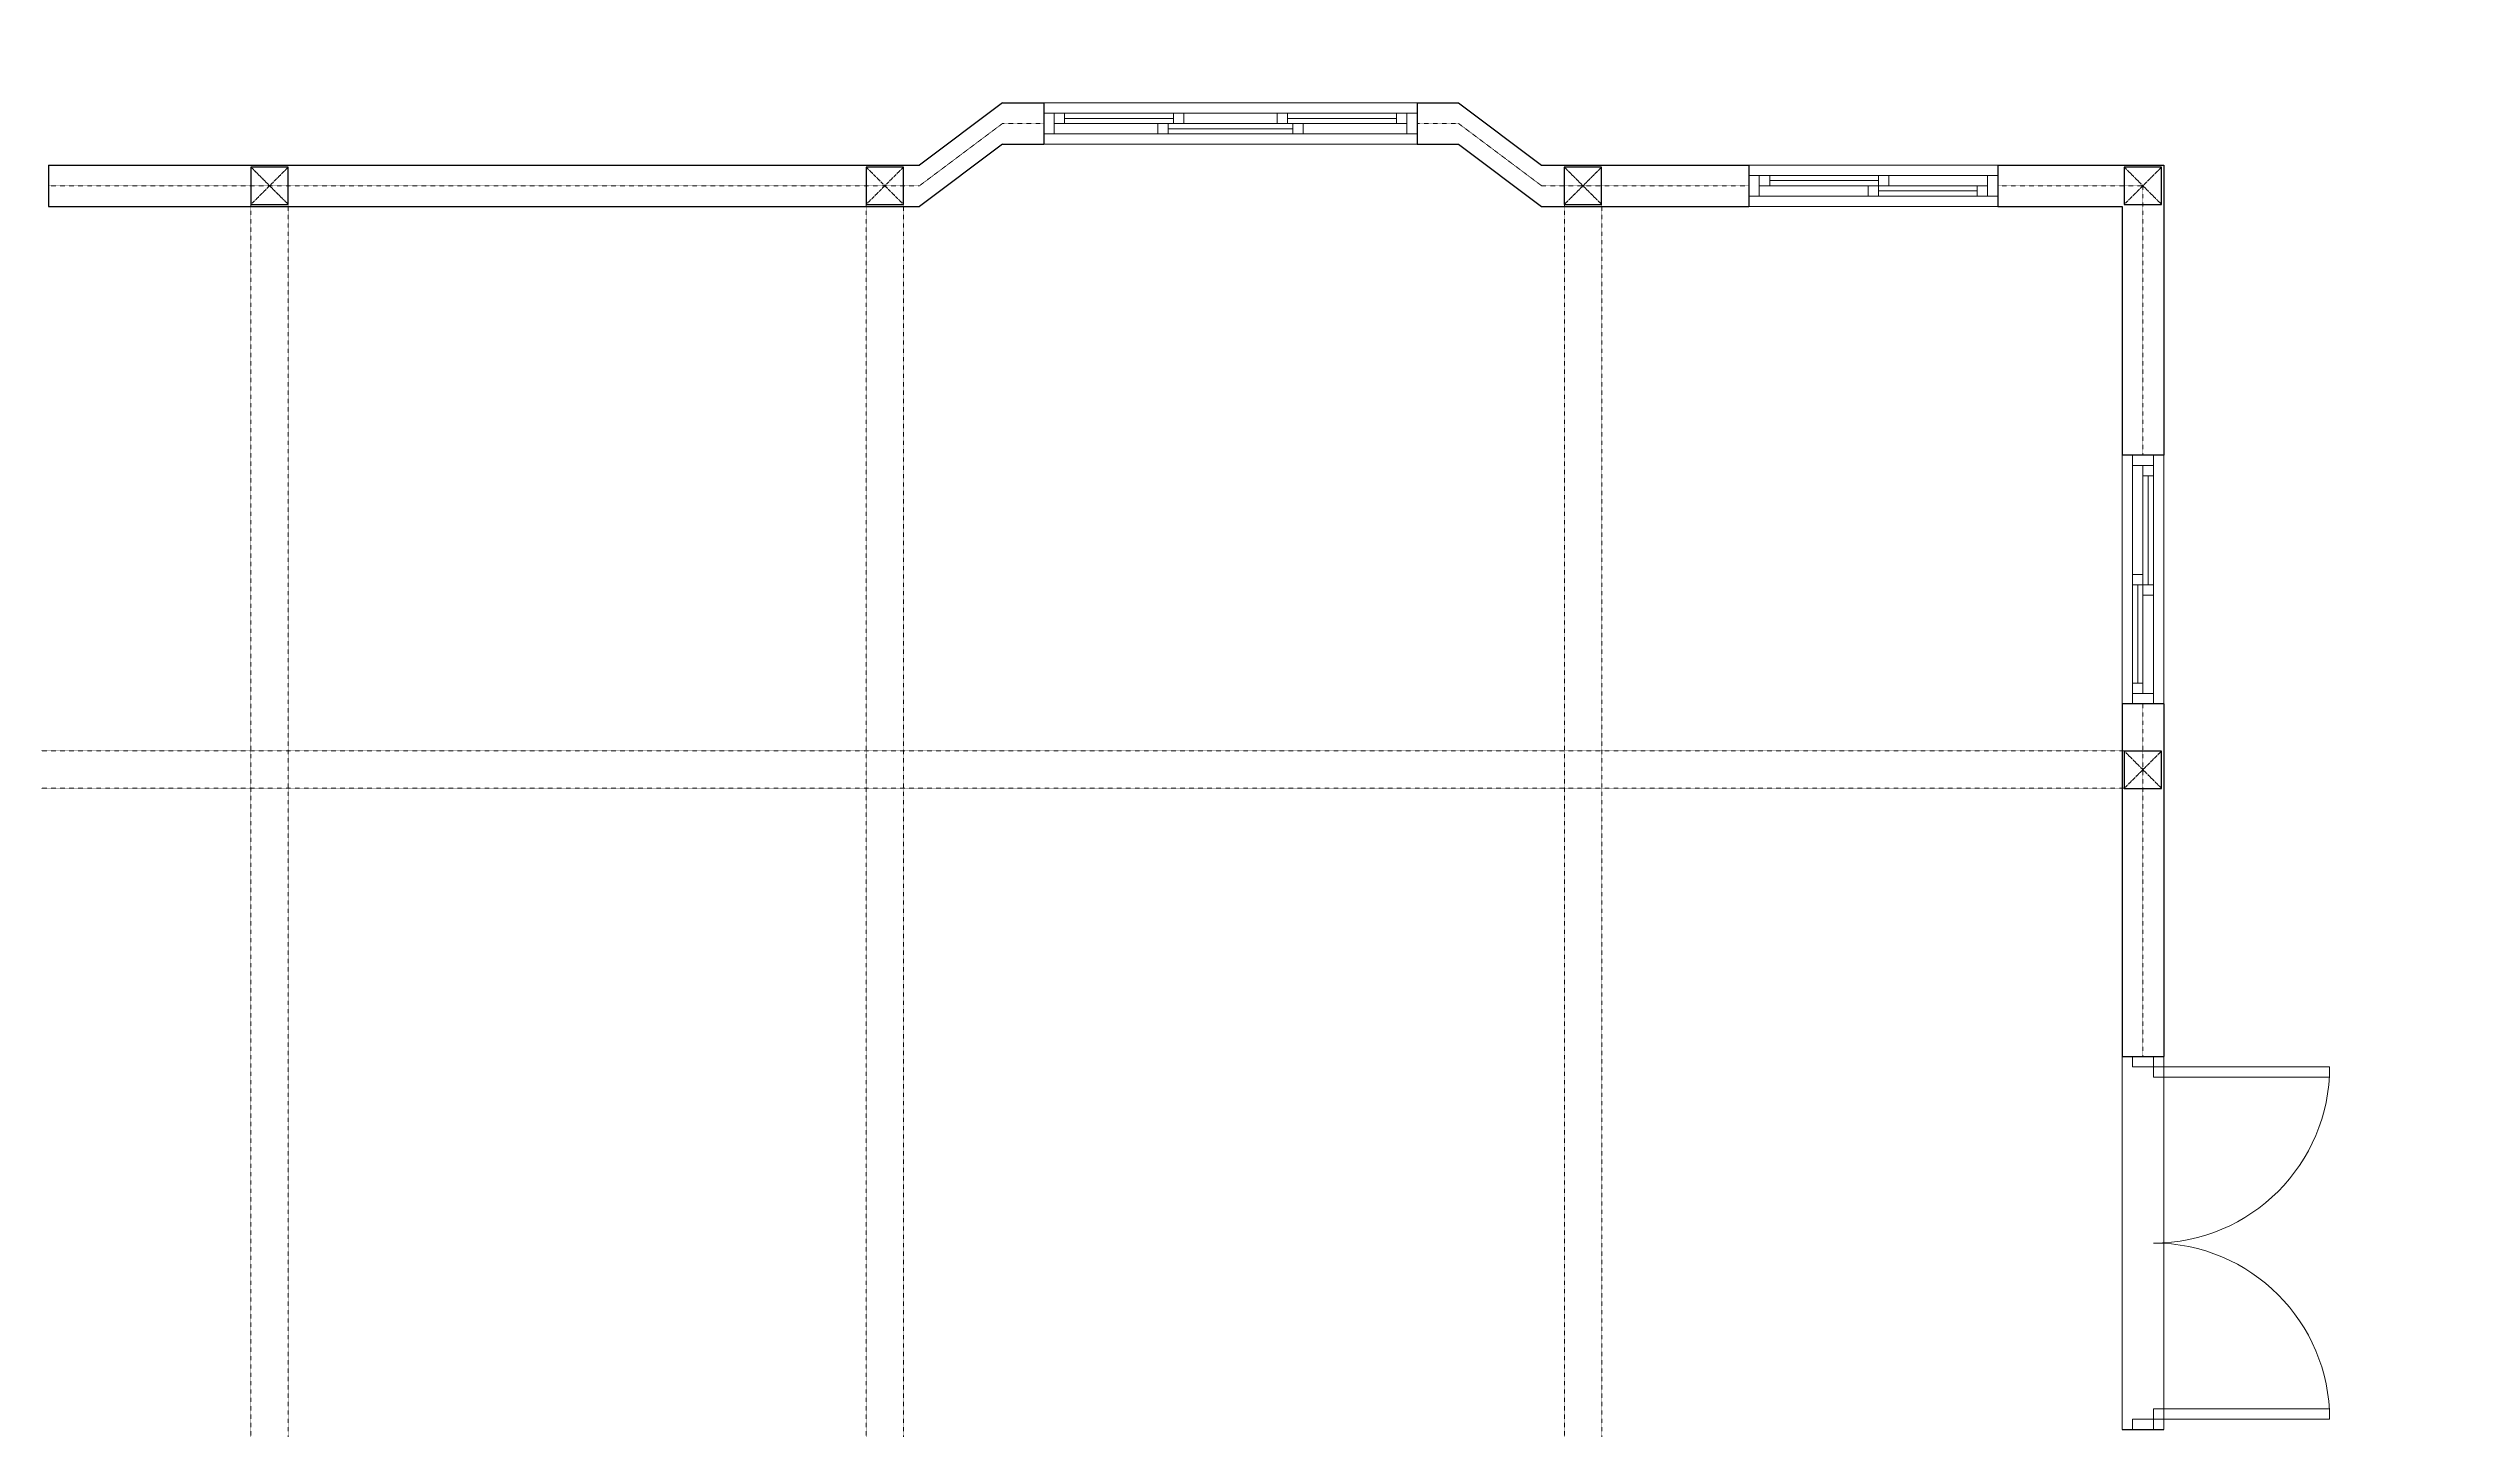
# Model space of a CAD drawing. Header units: millimetres. Extents: x -23978 to 678800, y -72710 to 21371.
# Drawn here: x 615919 to 627603, y -19017 to -12354 of the extents above; entities that cross this region are included whole.
import ezdxf

# ---------------------------------------------------------------- set-up
doc = ezdxf.new("R2010")
doc.units = ezdxf.units.MM
doc.header["$MEASUREMENT"] = 0
doc.linetypes.add('ACAD_ISO03W100', pattern=[30, 12, -18])
doc.linetypes.add('CENTER', pattern=[2, 1.25, -0.25, 0.25, -0.25])
for name, color, linetype, lineweight in [('center', 1, 'CENTER', 5), ('common', 4, 'Continuous', 5), ('Dimension', 3, 'Continuous', 0), ('post', 4, 'Continuous', 30), ('wall section', 6, 'Continuous', 30), ('wall viewline', 6, 'Continuous', 5), ('window', 5, 'Continuous', 5), ('wood', 51, 'Continuous', 9)]:
    doc.layers.add(name, color=color, linetype=linetype, lineweight=lineweight)
doc.styles.get("Standard").update_dxf_attribs({"font": 'arial.ttf'})
doc.dimstyles.new('Dim(h)', dxfattribs={"dimscale": 0.6, "dimtxt": 50, "dimasz": 0.12, "dimexe": 0.1, "dimexo": 0.2, "dimgap": 0.09, "dimtad": 1, "dimdec": 0, "dimzin": 0, "dimdsep": 46, "dimtxsty": 'Standard', "dimcen": 0.09, "dimadec": 0, "dimazin": 0, "dimtfac": 1, "dimtdec": 0, "dimtofl": 0, "dimtmove": 0, "dimatfit": 3, "dimfxl": 0.4, "dimfxlon": 1, "dimtolj": 1, "dimtzin": 0, "dimlwd": -1, "dimarcsym": 0})

# ---------------------------------------------------------------- blocks, each defined once
blk = doc.blocks.new('windows')
at = {"layer": 'wall section', "ltscale": 5}
for p, q in [((0, 200), (0, 0)), ((1200, 200), (1200, 0))]:
    blk.add_line(p, q, dxfattribs=at)
at = {"layer": 'wall viewline', "ltscale": 5}
for p, q in [((0, 200), (1200, 200)), ((0, 0), (1200, 0))]:
    blk.add_line(p, q, dxfattribs=at)
at = {"layer": 'window', "ltscale": 5}
for p, q in [((0, 150), (1200, 150)), ((50, 150), (50, 50)), ((100, 150), (100, 100)), ((625, 125), (100, 125)), ((625, 100), (625, 150)), ((675, 100), (675, 150)), ((1150, 150), (1150, 50)), ((0, 50), (1200, 50)), ((50, 100), (1150, 100)), ((575, 100), (575, 50)), ((625, 100), (625, 50)), ((625, 75), (1100, 75)), ((1100, 100), (1100, 50))]:
    blk.add_line(p, q, dxfattribs=at)
blk = doc.blocks.new('post')
at = {"layer": 'center', "ltscale": 5}
for p, q in [((650619, -25308), (650439, -25488)), ((650439, -25308), (650619, -25488))]:
    blk.add_line(p, q, dxfattribs=at)
at = {"layer": 'post', "ltscale": 5}
for p, q in [((650619, -25308), (650439, -25308)), ((650439, -25308), (650439, -25488)), ((650619, -25488), (650619, -25308)), ((650439, -25488), (650619, -25488))]:
    blk.add_line(p, q, dxfattribs=at)
blk = doc.blocks.new('exterior door')
at = {"layer": 'wall section', "ltscale": 5}
for p, q in [((633000, -23403), (633000, -23603)), ((634800, -23403), (634800, -23603))]:
    blk.add_line(p, q, dxfattribs=at)
at = {"layer": 'wall viewline', "ltscale": 5}
for p, q in [((633000, -23403), (634800, -23403)), ((633000, -23603), (634800, -23603))]:
    blk.add_line(p, q, dxfattribs=at)
at = {"layer": 'wood', "ltscale": 5}
for p, q in [((633000, -23453), (633050, -23453)), ((633050, -23453), (633050, -23553)), ((634750, -23453), (634750, -23553)), ((634750, -23453), (634800, -23453)), ((633000, -23553), (633050, -23553)), ((633050, -23553), (633050, -24403)), ((633100, -23553), (633050, -23553)), ((633100, -24403), (633100, -23553)), ((634700, -24403), (634700, -23553)), ((634750, -23553), (634700, -23553)), ((634750, -23553), (634800, -23553)), ((634750, -23553), (634750, -24403)), ((633050, -24403), (633100, -24403)), ((634750, -24403), (634700, -24403))]:
    blk.add_line(p, q, dxfattribs=at)
for centre, start, end in [((633050, -23553), 270, 360), ((634750, -23553), 180, 270)]:
    blk.add_arc(centre, 850, start, end, dxfattribs=at)
blk = doc.blocks.new('*D169')
at = {"layer": 'Defpoints', "color": 0, "ltscale": 5, "transparency": 16777216}
for p in [(55, 190), (55, 190), (56, 190), (630934, -68240), (630934, -72180), (631711, -72180)]:
    blk.add_point(p, dxfattribs=at)
at = {"layer": 'Dimension', "color": 0, "ltscale": 5, "transparency": 16777216}
for p, q in [((56, 190), (56, 277)), ((56, 190), (56, 190)), ((631711, -68240), (631711, -72180))]:
    blk.add_line(p, q, dxfattribs=at)
at = {"layer": 'Dimension', "color": 0, "lineweight": -2, "ltscale": 5, "transparency": 16777216}
for p, q in [((56, 190), (56, 190)), ((56, 190), (56, 190)), ((631711, -68240), (631711, -68240)), ((631711, -72180), (631711, -72180))]:
    blk.add_line(p, q, dxfattribs=at)
at = {"layer": 'Dimension', "color": 0, "ltscale": 5, "transparency": 16777216}
for points in [[(56, 190), (56, 190), (56, 190)], [(56, 190), (56, 190), (56, 190)], [(631711, -68240), (631711, -68240), (631711, -68240)], [(631711, -72180), (631711, -72180), (631711, -72180)]]:
    blk.add_solid(points, dxfattribs=at)
at = {"layer": 'Dimension', "color": 0, "ltscale": 5, "transparency": 16777216, "char_height": 30, "attachment_point": 5, "rotation": 90}
for s, insert in [('\\A1;1400', (41, 234)), ('\\A1;3940', (631696, -70210))]:
    blk.add_mtext(s, dxfattribs=dict(at, insert=insert))

msp = doc.modelspace()

# ---------------------------------------------------------------- linework, layer by layer
at = {"layer": 'center', "ltscale": 0.03}
for p, q in [((620518.9, -12716.5), (620118.9, -13016.5)), ((620518.9, -12716.5), (620718.9, -12716.5)), ((622518.9, -12716.5), (622718.9, -12716.5)), ((622718.9, -12716.5), (623118.9, -13016.5)), ((615918.9, -13016.5), (620118.9, -13016.5)), ((623118.9, -13016.5), (624118.9, -13016.5)), ((625318.9, -13016.5), (626018.9, -13016.5)), ((626018.9, -13016.5), (626018.9, -14316.5)), ((626018.9, -15516.5), (626018.9, -17216.5))]:
    msp.add_line(p, q, dxfattribs=at)
at = {"layer": 'common', "linetype": 'ACAD_ISO03W100', "ltscale": 0.001}
for p, q in [((616895.5, -13106.5), (616895.5, -21726.5)), ((617075.5, -21726.5), (617075.5, -13106.5)), ((619862.2, -13106.5), (619862.2, -21726.5)), ((620042.2, -21726.5), (620042.2, -13106.5)), ((623228.9, -13106.5), (623228.9, -21726.5)), ((623408.9, -21726.5), (623408.9, -13106.5)), ((614308.9, -15743.2), (625928.9, -15743.2)), ((614308.9, -15923.2), (625928.9, -15923.2))]:
    msp.add_line(p, q, dxfattribs=at)
at = {"layer": 'wall section', "ltscale": 5}
for p, q in [((620518.9, -12616.5), (620118.9, -12916.5)), ((620518.9, -12616.5), (620718.9, -12616.5)), ((620718.9, -12616.5), (620718.9, -12816.5)), ((622518.9, -12616.5), (622718.9, -12616.5)), ((622518.9, -12616.5), (622518.9, -12816.5)), ((622718.9, -12616.5), (623118.9, -12916.5)), ((620518.9, -12816.5), (620118.9, -13116.5)), ((620518.9, -12816.5), (620718.9, -12816.5)), ((622518.9, -12816.5), (622718.9, -12816.5)), ((622718.9, -12816.5), (623118.9, -13116.5)), ((615918.9, -12916.5), (615918.9, -13116.5)), ((615918.9, -12916.5), (620118.9, -12916.5)), ((623118.9, -12916.5), (624118.9, -12916.5)), ((624118.9, -12916.5), (624118.9, -13116.5)), ((625318.9, -12916.5), (625318.9, -13116.5)), ((625318.9, -12916.5), (626118.9, -12916.5)), ((626118.9, -12916.5), (626118.9, -14316.5)), ((615918.9, -13116.5), (620118.9, -13116.5)), ((623118.9, -13116.5), (624118.9, -13116.5)), ((625318.9, -13116.5), (625918.9, -13116.5)), ((625918.9, -13116.5), (625918.9, -14316.5)), ((625918.9, -15516.5), (625918.9, -17216.5)), ((626118.9, -15516.5), (626118.9, -17216.5))]:
    msp.add_line(p, q, dxfattribs=at)
at = {"layer": 'wall viewline', "ltscale": 5}
for p, q in [((620718.9, -12616.5), (622518.9, -12616.5)), ((620718.9, -12816.5), (622518.9, -12816.5))]:
    msp.add_line(p, q, dxfattribs=at)
at = {"layer": 'window', "ltscale": 5}
for p, q in [((620718.9, -12666.5), (622518.9, -12666.5)), ((620768.9, -12666.5), (620768.9, -12766.5)), ((620768.9, -12666.5), (621343.9, -12666.5)), ((620768.9, -12716.5), (622468.9, -12716.5)), ((620818.9, -12666.5), (620818.9, -12716.5)), ((621343.9, -12691.5), (620818.9, -12691.5)), ((621268.9, -12716.5), (621268.9, -12766.5)), ((621318.9, -12716.5), (621318.9, -12766.5)), ((621343.9, -12666.5), (621343.9, -12716.5)), ((621393.9, -12666.5), (621393.9, -12716.5)), ((621843.9, -12666.5), (621843.9, -12716.5)), ((622468.9, -12666.5), (621893.9, -12666.5)), ((621893.9, -12666.5), (621893.9, -12716.5)), ((621893.9, -12691.5), (622418.9, -12691.5)), ((621918.9, -12716.5), (621918.9, -12766.5)), ((621968.9, -12716.5), (621968.9, -12766.5)), ((622418.9, -12666.5), (622418.9, -12716.5)), ((622468.9, -12666.5), (622468.9, -12766.5)), ((620718.9, -12766.5), (622518.9, -12766.5)), ((621318.9, -12741.5), (621918.9, -12741.5))]:
    msp.add_line(p, q, dxfattribs=at)

# ---------------------------------------------------------------- block references
at = {"layer": 'center'}
for p in [(-33543.7, 12381.3), (-30577.1, 12381.3), (-27210.4, 12381.3), (-24510.4, 12381.3), (-24510.4, 12381.3), (-24510.4, 9564.6)]:
    msp.add_blockref('post', p, dxfattribs=at)
at = {"layer": 'wall viewline'}
msp.add_blockref('windows', (624118.9, -13116.5), dxfattribs=at)
for name, p, rotation in [('windows', (625918.9, -14316.5), 270), ('exterior door', (602516.1, -652016.9), 90)]:
    msp.add_blockref(name, p, dxfattribs=dict(at, rotation=rotation))

# ---------------------------------------------------------------- dimensions: what is measured, and where the dimension line sits
at = {"layer": 'Dimension', "ltscale": 5}
dim = msp.add_linear_dim(base=(631711, -72179.8), p1=(630934.4, -68239.8), p2=(630934.4, -72179.8), angle=90, dimstyle='Dim(h)', dxfattribs=at)
dim.commit()
dim.dimension.update_dxf_attribs({"geometry": '*D169', "text_midpoint": (631695.6, -70209.8)})

doc.saveas('drawing.dxf')
